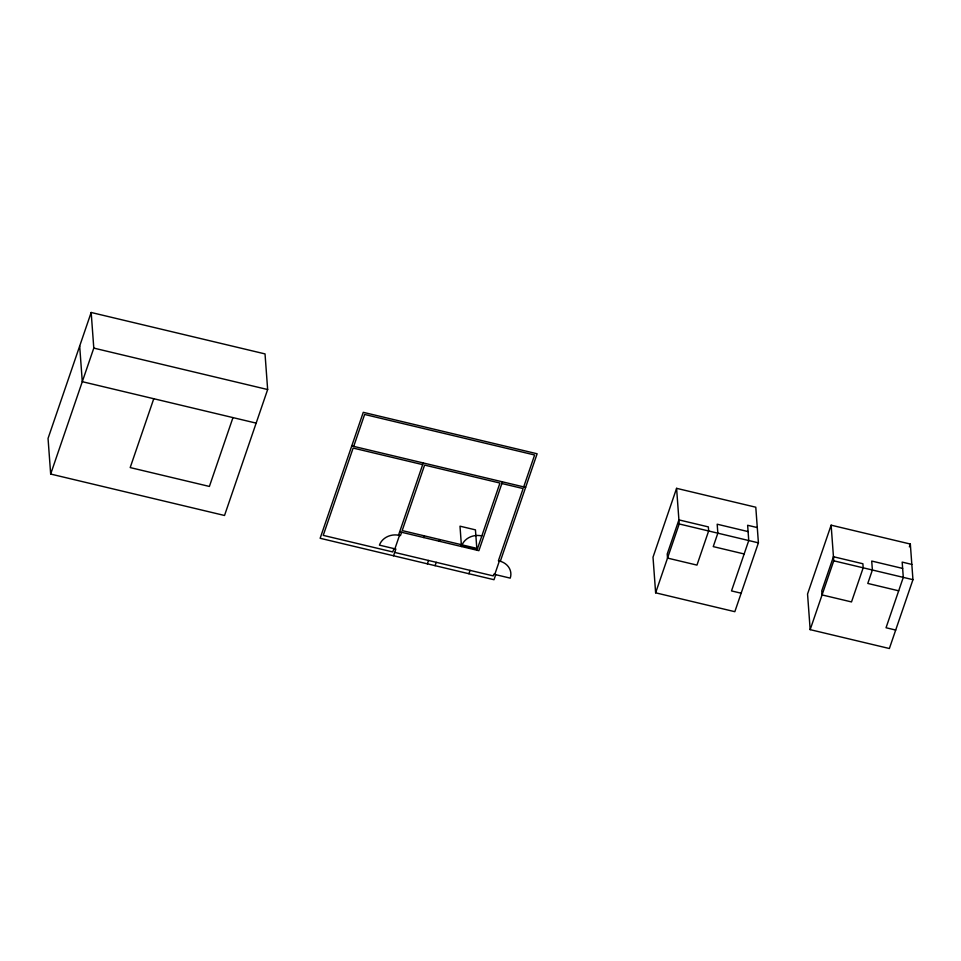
<?xml version="1.0" encoding="UTF-8"?>
<svg xmlns="http://www.w3.org/2000/svg" width="961" height="961" viewBox="0 0 961 961"><rect width="100%" height="100%" fill="white"/><g stroke="black" fill="none" stroke-linecap="round" stroke-linejoin="round"><path stroke-width="1.44" d="M91.175 312.481L48.05 438.42L50.669 474.049L224.526 515.48L267.651 389.541L265.032 353.912L91.175 312.481L93.794 348.098L50.669 474.049M153.772 398.719L130.191 467.575L209.39 486.446L232.97 417.603M353.708 446.372L364.627 414.467L534.628 454.997L523.697 486.903M393.926 548.599L392.773 551.95L323.232 535.373L353.131 448.054L422.672 464.631M423.248 462.95L398.527 535.157L400.449 535.625L401.602 532.262M394.887 548.827L399.488 535.397A16.133 13.922 -4.2 0 0 379.439 545.139L395.86 549.055L393.554 555.77M423.825 537.559L424.39 535.878M427.357 563.831L428.51 560.467M439.273 541.247L439.85 539.565M435.093 565.669L436.234 562.317M462.061 544.863L461.484 546.533L459.995 526.184L475.443 529.859L476.944 550.221L499.948 483.047L424.606 465.088L402.178 530.58L477.521 548.539M468.896 573.729L470.049 570.366M502.447 481.833L478.878 550.677L399.668 531.805M494.771 574.45L499.36 561.008A16.133 13.922 -4.2 0 1 510.219 578.126L493.798 574.222L493.221 575.891L394.707 552.419M495.732 574.678L494.002 579.711L320.145 538.28L363.27 412.329L537.127 453.772L500.333 561.248L498.399 560.78L523.12 488.572L501.87 483.515M676.592 488.332L653.012 557.188L655.63 592.817L734.829 611.689L758.409 542.845L755.79 507.216L676.592 488.332L679.211 523.961L655.63 592.817M831.133 525.174L807.552 594.018L810.171 629.647L889.369 648.519L912.95 579.675L910.331 544.046L831.133 525.174L833.752 560.804L810.171 629.647M909.37 546.857L910.331 544.046M93.794 348.098L267.651 389.541M757.292 527.577L747.634 525.271L748.751 540.538L731.501 590.919L741.159 593.213M911.833 564.407L902.175 562.101L903.292 577.369L886.042 627.749L895.7 630.056M748.09 531.589L717.182 524.213L717.843 533.175L713.242 546.605L744.15 553.968M902.631 568.419L871.723 561.056L872.384 570.005L867.783 583.435L898.691 590.811M256.155 423.128L82.286 381.685L79.679 346.056M351.774 445.916L525.631 487.359M679.211 523.961L758.409 542.845M833.752 560.804L912.95 579.675M477.233 549.38L461.773 545.692A16.133 13.922 -4.2 0 1 481.833 535.95M678.91 519.889L667.222 554.016L667.523 558.089L696.965 565.104L708.641 530.977L708.353 526.904L678.91 519.889M833.451 556.731L821.763 590.847L822.063 594.919L851.506 601.934L863.182 567.819L862.894 563.747L833.451 556.731"/></g></svg>
